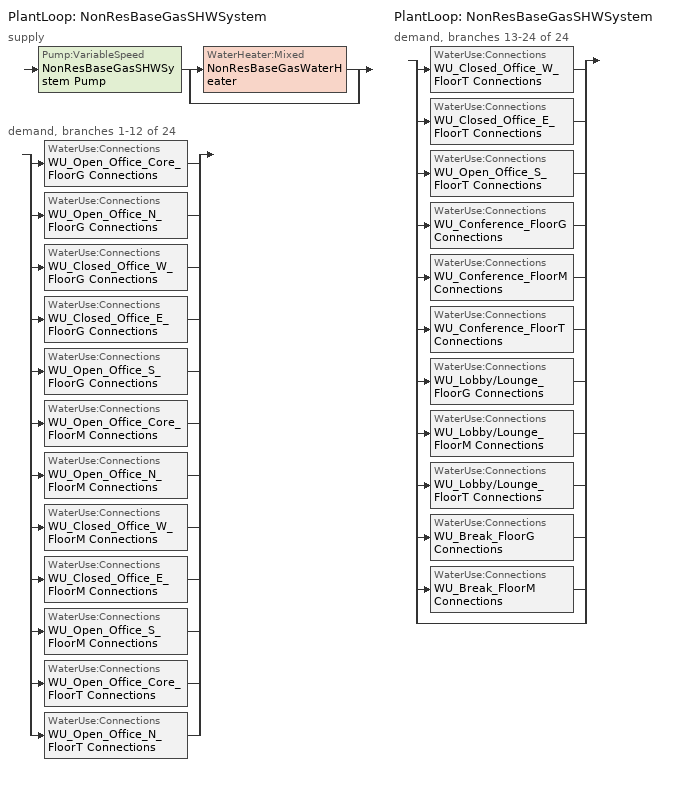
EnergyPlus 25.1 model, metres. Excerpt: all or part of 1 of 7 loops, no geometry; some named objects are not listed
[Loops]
PlantLoop 'NonResBaseGasSHWSystem'
 supply: Pump:VariableSpeed 'NonResBaseGasSHWSystem Pump' > split
  | WaterHeater:Mixed 'NonResBaseGasWaterHeater'
  | bypass
 demand, branches 1-12 of 24: split
  | WaterUse:Connections 'WU_Open_Office_Core_FloorG Connections'
  | WaterUse:Connections 'WU_Open_Office_N_FloorG Connections'
  | WaterUse:Connections 'WU_Closed_Office_W_FloorG Connections'
  | WaterUse:Connections 'WU_Closed_Office_E_FloorG Connections'
  | WaterUse:Connections 'WU_Open_Office_S_FloorG Connections'
  | WaterUse:Connections 'WU_Open_Office_Core_FloorM Connections'
  | WaterUse:Connections 'WU_Open_Office_N_FloorM Connections'
  | WaterUse:Connections 'WU_Closed_Office_W_FloorM Connections'
  | WaterUse:Connections 'WU_Closed_Office_E_FloorM Connections'
  | WaterUse:Connections 'WU_Open_Office_S_FloorM Connections'
  | WaterUse:Connections 'WU_Open_Office_Core_FloorT Connections'
  | WaterUse:Connections 'WU_Open_Office_N_FloorT Connections'
PlantLoop 'NonResBaseGasSHWSystem'
 demand, branches 13-24 of 24: split
  | WaterUse:Connections 'WU_Closed_Office_W_FloorT Connections'
  | WaterUse:Connections 'WU_Closed_Office_E_FloorT Connections'
  | WaterUse:Connections 'WU_Open_Office_S_FloorT Connections'
  | WaterUse:Connections 'WU_Conference_FloorG Connections'
  | WaterUse:Connections 'WU_Conference_FloorM Connections'
  | WaterUse:Connections 'WU_Conference_FloorT Connections'
  | WaterUse:Connections 'WU_Lobby/Lounge_FloorG Connections'
  | WaterUse:Connections 'WU_Lobby/Lounge_FloorM Connections'
  | WaterUse:Connections 'WU_Lobby/Lounge_FloorT Connections'
  | WaterUse:Connections 'WU_Break_FloorG Connections'
  | WaterUse:Connections 'WU_Break_FloorM Connections'
  | bypass
[Sizing:Plant]
NonResBaseGasSHWSystem: Loop Type=Heating; Design Loop Exit Temperature {C}=57.2222; Loop Design Temperature Difference {deltaC}=44.4444; Sizing Option=NonCoincident; Zone Timesteps in Averaging Window=1
[Pump:VariableSpeed]
NonResBaseGasSHWSystem Pump: Design Maximum Flow Rate {m3/s}=Autosize; Design Pump Head {Pa}=179352; Design Power Consumption {W}=Autosize; Motor Efficiency=0.9; Fraction of Motor Inefficiencies to Fluid Stream=0; Coefficient 1 of the Part Load Performance Curve=0; Coefficient 2 of the Part Load Performance Curve=1; Coefficient 3 of the Part Load Performance Curve=0; Coefficient 4 of the Part Load Performance Curve=0; Design Minimum Flow Rate {m3/s}=0; Pump Control Type=Continuous; Design Power Sizing Method=PowerPerFlowPerPressure; Design Electric Power per Unit Flow Rate {W/(m3/s)}=348701.1; Design Shaft Power per Unit Flow Rate per Unit Head {W/((m3/s)-Pa)}=1.28205; Design Minimum Flow Rate Fraction=0
[WaterHeater:Mixed]
NonResBaseGasWaterHeater: Tank Volume {m3}=0.189271; Setpoint Temperature Schedule=SHWSystemSetpointTemp135; Deadband Temperature Difference {deltaC}=2; Maximum Temperature Limit {C}=82; Heater Control Type=Cycle; Heater Maximum Capacity {W}=14573.3; Heater Minimum Capacity {W}=0; Heater Ignition Minimum Flow Rate {m3/s}=0; Heater Ignition Delay {s}=0; Heater Fuel Type=NaturalGas; Heater Thermal Efficiency=0.8; Off Cycle Parasitic Fuel Consumption Rate {W}=0; Off Cycle Parasitic Heat Fraction to Tank=0; On Cycle Parasitic Fuel Consumption Rate {W}=0; On Cycle Parasitic Heat Fraction to Tank=0; Ambient Temperature Indicator=Schedule; Ambient Temperature Schedule=WaterHeaterAmbientTemp; Off Cycle Loss Coefficient to Ambient Temperature {W/K}=6.63688; Off Cycle Loss Fraction to Zone=1; On Cycle Loss Coefficient to Ambient Temperature {W/K}=6.63688; On Cycle Loss Fraction to Zone=1; Use Side Effectiveness=1; Source Side Effectiveness=1; Use Side Design Flow Rate {m3/s}=autosize; Source Side Design Flow Rate {m3/s}=autosize; Indirect Water Heating Recovery Time {hr}=1.5; Source Side Flow Control Mode=IndirectHeatPrimarySetpoint
[PlantLoop]
NonResBaseGasSHWSystem: Fluid Type=Water; Plant Equipment Operation Scheme=NonResBaseGasSHWSystem Operation Schemes; Maximum Loop Temperature {C}=100; Minimum Loop Temperature {C}=0; Maximum Loop Flow Rate {m3/s}=Autosize; Minimum Loop Flow Rate {m3/s}=0; Plant Loop Volume {m3}=Autocalculate; Load Distribution Scheme=Optimal; Plant Loop Demand Calculation Scheme=SingleSetpoint; Common Pipe Simulation=None; Pressure Simulation Type=None; Loop Circulation Time {minutes}=2
[PlantEquipmentList]
NonResBaseGasSHWSystem Equipment List: NonResBaseGasWaterHeater
[PlantEquipmentOperation:HeatingLoad]
NonResBaseGasSHWSystem Heating Operation Scheme: Load Range 1 Lower Limit {W}=0; Load Range 1 Upper Limit {W}=1000000000; Range 1 Equipment List=NonResBaseGasSHWSystem Equipment List
[PlantEquipmentOperationSchemes]
NonResBaseGasSHWSystem Operation Schemes: Control Scheme 1=NonResBaseGasSHWSystem Heating Operation Scheme; Control Scheme 1 Schedule=Always On Discrete
[SetpointManager:Scheduled]
NonResBaseGasSHWSystem SPM Scheduled: Control Variable=Temperature; Schedule=TargetSHWTemp135; Setpoint Node or NodeList=NonResBaseGasSHWSystem Supply Mixer Outlet Node
[WaterUse:Equipment] Flow Rate Fraction Schedule=OfficeMediumOfficeServiceHotWater; Target Temperature Schedule=TargetSHWTemp135
Name | Peak Flow Rate {m3/s} | Zone
WU_Open_Office_Core_FloorG | 4.05323e-06 | Open_Office_Core_FloorG
WU_Open_Office_N_FloorG | 2.17471e-06 | Open_Office_N_FloorG
WU_Closed_Office_W_FloorG | 1.55e-06 | Closed_Office_W_FloorG
WU_Closed_Office_E_FloorG | 1.55e-06 | Closed_Office_E_FloorG
WU_Open_Office_S_FloorG | 1.12257e-06 | Open_Office_S_FloorG
WU_Open_Office_Core_FloorM | 4.05323e-06 | Open_Office_Core_FloorM
WU_Open_Office_N_FloorM | 2.17471e-06 | Open_Office_N_FloorM
WU_Closed_Office_W_FloorM | 1.55e-06 | Closed_Office_W_FloorM
WU_Closed_Office_E_FloorM | 1.55e-06 | Closed_Office_E_FloorM
WU_Open_Office_S_FloorM | 1.12257e-06 | Open_Office_S_FloorM
WU_Open_Office_Core_FloorT | 4.05323e-06 | Open_Office_Core_FloorT
WU_Open_Office_N_FloorT | 2.17471e-06 | Open_Office_N_FloorT
WU_Closed_Office_W_FloorT | 1.55e-06 | Closed_Office_W_FloorT
WU_Closed_Office_E_FloorT | 1.55e-06 | Closed_Office_E_FloorT
WU_Open_Office_S_FloorT | 1.12257e-06 | Open_Office_S_FloorT
WU_Conference_FloorG | 3.47205e-06 | Conference_FloorG
WU_Conference_FloorM | 3.47205e-06 | Conference_FloorM
WU_Conference_FloorT | 3.47205e-06 | Conference_FloorT
WU_Lobby/Lounge_FloorG | 1.00235e-06 | Lobby_Lounge_FloorG
WU_Lobby/Lounge_FloorM | 1.00235e-06 | Lobby_Lounge_FloorM
WU_Lobby/Lounge_FloorT | 1.00235e-06 | Lobby_Lounge_FloorT
WU_Break_FloorG | 7.25599e-07 | Break_FloorG
WU_Break_FloorM | 7.25599e-07 | Break_FloorM
[WaterUse:Connections] Drain Water Heat Exchanger Type=None; Drain Water Heat Exchanger Destination=Plant
Name | Water Use Equipment 1
WU_Open_Office_Core_FloorG Connections | WU_Open_Office_Core_FloorG
WU_Open_Office_N_FloorG Connections | WU_Open_Office_N_FloorG
WU_Closed_Office_W_FloorG Connections | WU_Closed_Office_W_FloorG
WU_Closed_Office_E_FloorG Connections | WU_Closed_Office_E_FloorG
WU_Open_Office_S_FloorG Connections | WU_Open_Office_S_FloorG
WU_Open_Office_Core_FloorM Connections | WU_Open_Office_Core_FloorM
WU_Open_Office_N_FloorM Connections | WU_Open_Office_N_FloorM
WU_Closed_Office_W_FloorM Connections | WU_Closed_Office_W_FloorM
WU_Closed_Office_E_FloorM Connections | WU_Closed_Office_E_FloorM
WU_Open_Office_S_FloorM Connections | WU_Open_Office_S_FloorM
WU_Open_Office_Core_FloorT Connections | WU_Open_Office_Core_FloorT
WU_Open_Office_N_FloorT Connections | WU_Open_Office_N_FloorT
WU_Closed_Office_W_FloorT Connections | WU_Closed_Office_W_FloorT
WU_Closed_Office_E_FloorT Connections | WU_Closed_Office_E_FloorT
WU_Open_Office_S_FloorT Connections | WU_Open_Office_S_FloorT
WU_Conference_FloorG Connections | WU_Conference_FloorG
WU_Conference_FloorM Connections | WU_Conference_FloorM
WU_Conference_FloorT Connections | WU_Conference_FloorT
WU_Lobby/Lounge_FloorG Connections | WU_Lobby/Lounge_FloorG
WU_Lobby/Lounge_FloorM Connections | WU_Lobby/Lounge_FloorM
WU_Lobby/Lounge_FloorT Connections | WU_Lobby/Lounge_FloorT
WU_Break_FloorG Connections | WU_Break_FloorG
WU_Break_FloorM Connections | WU_Break_FloorM
[Schedule:Constant]
Always On Discrete: On Off Limits, 1
[Schedule:Day:Hourly]
WaterHeaterAmbientTempDaily: Temperature, 20, 20, 20, 20, 20, 20, 20, 20, 20, 20, 20, 20, 20, 20, 20, 20, 20, 20, 20, 20, 20, 20, 20, 20
SHWSystemSetpointTemp135Daily; TargetSHWTemp135Daily: Temperature, 57.2, 57.2, 57.2, 57.2, 57.2, 57.2, 57.2, 57.2, 57.2, 57.2, 57.2, 57.2, 57.2, 57.2, 57.2, 57.2, 57.2, 57.2, 57.2, 57.2, 57.2, 57.2, 57.2, 57.2
OfficeMediumOfficeServiceHotWaterWD: Fraction, 0.05, 0.05, 0.05, 0.05, 0.05, 0.08, 0.07, 0.19, 0.35, 0.38, 0.39, 0.47, 0.57, 0.54, 0.34, 0.33, 0.44, 0.26, 0.21, 0.15, 0.17, 0.08, 0.05, 0.05
OfficeMediumOfficeServiceHotWaterSat: Fraction, 0.05, 0.05, 0.05, 0.05, 0.05, 0.08, 0.07, 0.11, 0.15, 0.21, 0.19, 0.23, 0.2, 0.19, 0.15, 0.12, 0.14, 0.07, 0.07, 0.07, 0.07, 0.09, 0.05, 0.05
OfficeMediumOfficeServiceHotWaterSun: Fraction, 0.04, 0.04, 0.04, 0.04, 0.04, 0.07, 0.04, 0.04, 0.04, 0.04, 0.04, 0.06, 0.06, 0.09, 0.06, 0.04, 0.04, 0.04, 0.04, 0.04, 0.04, 0.07, 0.04, 0.04
[Schedule:Week:Daily]
WaterHeaterAmbientTempWk: WaterHeaterAmbientTempDaily, WaterHeaterAmbientTempDaily, WaterHeaterAmbientTempDaily, WaterHeaterAmbientTempDaily, WaterHeaterAmbientTempDaily, WaterHeaterAmbientTempDaily, WaterHeaterAmbientTempDaily, WaterHeaterAmbientTempDaily, WaterHeaterAmbientTempDaily, WaterHeaterAmbientTempDaily, WaterHeaterAmbientTempDaily, WaterHeaterAmbientTempDaily
SHWSystemSetpointTemp135Wk: SHWSystemSetpointTemp135Daily, SHWSystemSetpointTemp135Daily, SHWSystemSetpointTemp135Daily, SHWSystemSetpointTemp135Daily, SHWSystemSetpointTemp135Daily, SHWSystemSetpointTemp135Daily, SHWSystemSetpointTemp135Daily, SHWSystemSetpointTemp135Daily, SHWSystemSetpointTemp135Daily, SHWSystemSetpointTemp135Daily, SHWSystemSetpointTemp135Daily, SHWSystemSetpointTemp135Daily
TargetSHWTemp135Wk: TargetSHWTemp135Daily, TargetSHWTemp135Daily, TargetSHWTemp135Daily, TargetSHWTemp135Daily, TargetSHWTemp135Daily, TargetSHWTemp135Daily, TargetSHWTemp135Daily, TargetSHWTemp135Daily, TargetSHWTemp135Daily, TargetSHWTemp135Daily, TargetSHWTemp135Daily, TargetSHWTemp135Daily
OfficeMediumOfficeServiceHotWaterWk: OfficeMediumOfficeServiceHotWaterSun, OfficeMediumOfficeServiceHotWaterWD, OfficeMediumOfficeServiceHotWaterWD, OfficeMediumOfficeServiceHotWaterWD, OfficeMediumOfficeServiceHotWaterWD, OfficeMediumOfficeServiceHotWaterWD, OfficeMediumOfficeServiceHotWaterSat, OfficeMediumOfficeServiceHotWaterSun, OfficeMediumOfficeServiceHotWaterWD, OfficeMediumOfficeServiceHotWaterWD, OfficeMediumOfficeServiceHotWaterSun, OfficeMediumOfficeServiceHotWaterSun
[Schedule:Year]
WaterHeaterAmbientTemp: Temperature, WaterHeaterAmbientTempWk, 1, 1, 12, 31
SHWSystemSetpointTemp135: Temperature, SHWSystemSetpointTemp135Wk, 1, 1, 12, 31
TargetSHWTemp135: Temperature, TargetSHWTemp135Wk, 1, 1, 12, 31
OfficeMediumOfficeServiceHotWater: Fraction, OfficeMediumOfficeServiceHotWaterWk, 1, 1, 12, 31
